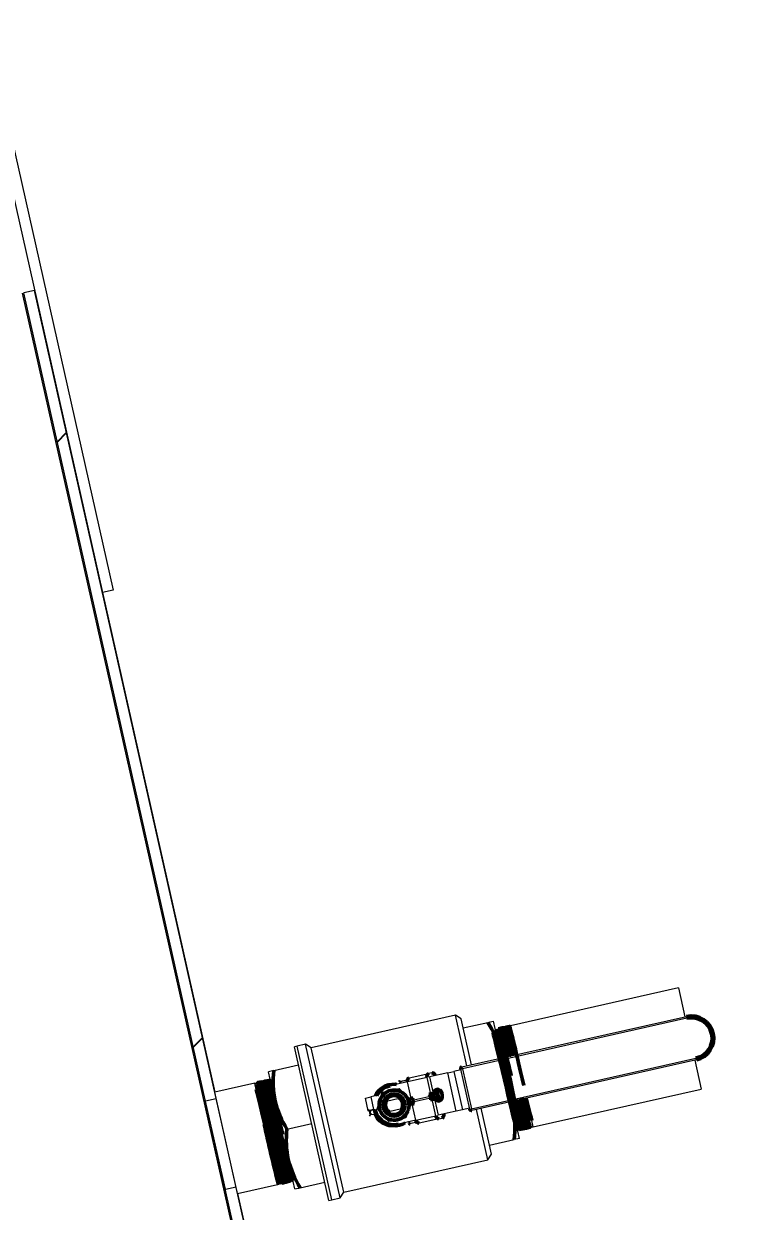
# Model space of a CAD drawing. Header units: inches. Extents: x 0 to 4731, y 0 to 1632.
# Drawn here: x 1056.2 to 1072.56, y 887.96 to 915.14 of the extents above; entities that cross this region are included whole.
import ezdxf

# ---------------------------------------------------------------- set-up
doc = ezdxf.new("R2010")
doc.units = ezdxf.units.IN
doc.header["$LTSCALE"] = 48
doc.header["$MEASUREMENT"] = 0
for name, color, linetype, lineweight in [('AM_0', 7, 'Continuous', 50), ('Am_8', 1, 'Continuous', 25), ('Equipment-AM_5', 92, 'Continuous', 25), ('Process-AM_5', 92, 'Continuous', 25)]:
    doc.layers.add(name, color=color, linetype=linetype, lineweight=lineweight)
doc.styles.add('ISOCP', font='ISOCP.SHX')
doc.styles.get("Standard").update_dxf_attribs({"font": 'ROMANS.SHX', "width": 0.7})
doc.dimstyles.new('METSOPOWER_ANSI$0', dxfattribs={"dimtxt": 0.12, "dimasz": 0.12, "dimexe": 0.1, "dimexo": 0.05, "dimgap": 0.06, "dimtad": 1, "dimtoh": 1, "dimdec": 5, "dimzin": 12, "dimdsep": 46, "dimlunit": 4, "dimtxsty": 'Standard', "dimcen": 0, "dimclrd": 256, "dimclre": 256, "dimclrt": 140, "dimadec": 0, "dimazin": 2, "dimtp": 0.1, "dimtm": 0.1, "dimtfac": 0.71, "dimtdec": 5, "dimtmove": 0, "dimatfit": 3, "dimfxl": 1, "dimfrac": 2, "dimtzin": 7, "dimlwd": -1, "dimlwe": -1, "dimarcsym": 1})
doc.dimstyles.new('METSOPOWER_ANSI$2', dxfattribs={"dimtxt": 0.12, "dimasz": 0.12, "dimexe": 0.1, "dimexo": 0.05, "dimgap": 0.06, "dimtad": 1, "dimzin": 12, "dimdsep": 46, "dimlunit": 3, "dimtxsty": 'Standard', "dimcen": 0, "dimclrd": 256, "dimclre": 256, "dimclrt": 140, "dimadec": 0, "dimazin": 2, "dimtp": 0.1, "dimtm": 0.1, "dimtfac": 0.71, "dimtmove": 0, "dimatfit": 3, "dimfxl": 1, "dimtzin": 7, "dimlwd": -1, "dimlwe": -1, "dimarcsym": 1})
doc.dimstyles.new('VALMET_ANSI$2', dxfattribs={"dimtxt": 0.12, "dimasz": 0.12, "dimexe": 0.1, "dimexo": 0.05, "dimgap": 0.06, "dimtad": 1, "dimdec": 5, "dimzin": 7, "dimdsep": 46, "dimlunit": 4, "dimtxsty": 'Standard', "dimcen": 0, "dimclrd": 256, "dimclre": 256, "dimclrt": 140, "dimadec": 0, "dimazin": 2, "dimtp": 0.1, "dimtm": 0.1, "dimtfac": 0.71, "dimtdec": 5, "dimtofl": 0, "dimtmove": 0, "dimatfit": 3, "dimfxl": 1, "dimfrac": 2, "dimtolj": 1, "dimtzin": 7, "dimlwd": -1, "dimlwe": -1, "dimarcsym": 1})
pattern_1 = [(45, (-160.521, 2.043), (-12.72792, 12.72792), []), (45, (-152.036, 2.043), (-12.72792, 12.72792), [])]

# ---------------------------------------------------------------- blocks, each defined once
blk = doc.blocks.new('*D588')
at = {"layer": 'Defpoints', "color": 0, "transparency": 16777216}
for p in [(1108.335, 965.923), (1012.931, 904.391), (1012.931, 820.163)]:
    blk.add_point(p, dxfattribs=at)
at = {"layer": 'Equipment-AM_5', "linetype": 'ByBlock', "transparency": 16777216}
for p, q in [((1108.335, 963.523), (1108.335, 815.363)), ((1012.931, 901.991), (1012.931, 815.363)), ((1102.575, 820.163), (1018.691, 820.163))]:
    blk.add_line(p, q, dxfattribs=at)
at = {"layer": 'Equipment-AM_5', "transparency": 16777216}
for points in [[(1018.691, 821.123), (1018.691, 819.203), (1012.931, 820.163)], [(1102.575, 821.123), (1102.575, 819.203), (1108.335, 820.163)]]:
    blk.add_solid(points, dxfattribs=at)
at = {"layer": 'Equipment-AM_5', "color": 140, "transparency": 16777216, "insert": (1065.362, 825.924), "char_height": 5.76, "attachment_point": 5, "style": 'ISOCP', "bg_fill": 3, "box_fill_scale": 1.25, "bg_fill_color": 256, "bg_fill_true_color": 13158600, "bg_fill_transparency": 0}
blk.add_mtext('7\'-11 13/32"', dxfattribs=at)
blk = doc.blocks.new('*D567')
at = {"layer": 'Defpoints', "color": 0, "transparency": 16777216}
for p in [(1121.3, 979.477), (1012.931, 904.391), (1121.3, 800.289)]:
    blk.add_point(p, dxfattribs=at)
at = {"layer": 'Equipment-AM_5', "linetype": 'ByBlock', "transparency": 16777216}
for p, q in [((1121.3, 977.077), (1121.3, 795.489)), ((1012.931, 901.991), (1012.931, 795.489)), ((1018.691, 800.289), (1115.54, 800.289))]:
    blk.add_line(p, q, dxfattribs=at)
at = {"layer": 'Equipment-AM_5', "transparency": 16777216}
for points in [[(1018.691, 801.249), (1018.691, 799.329), (1012.931, 800.289)], [(1115.54, 801.249), (1115.54, 799.329), (1121.3, 800.289)]]:
    blk.add_solid(points, dxfattribs=at)
at = {"layer": 'Equipment-AM_5', "color": 140, "transparency": 16777216, "insert": (1067.115, 806.049), "char_height": 5.76, "attachment_point": 5, "style": 'ISOCP', "bg_fill": 3, "box_fill_scale": 1.25, "bg_fill_color": 256, "bg_fill_true_color": 13158600, "bg_fill_transparency": 0}
blk.add_mtext('9\'-0 3/8"', dxfattribs=at)
blk = doc.blocks.new('*D600')
at = {"layer": 'Defpoints', "color": 0, "transparency": 16777216}
for p in [(1055.542, 1464.75), (1065.526, 1433.253), (1012.931, 1432.445), (1050.672, 1398.259), (1012.931, 904.391)]:
    blk.add_point(p, dxfattribs=at)
at = {"layer": 'Equipment-AM_5', "linetype": 'ByBlock', "transparency": 16777216}
for p, q in [((1012.931, 1434.845), (1012.931, 1475.286)), ((1066.463, 1435.462), (1077.768, 1462.095))]:
    blk.add_line(p, q, dxfattribs=at)
blk.add_arc((1012.931, 1309.348), 161.137, 69.0482, 87.9518, dxfattribs=at)
at = {"layer": 'Equipment-AM_5', "transparency": 16777216}
for points in [[(1018.673, 1469.423), (1018.708, 1471.343), (1012.931, 1470.486)], [(1070.91, 1460.722), (1070.192, 1458.941), (1075.893, 1457.676)]]:
    blk.add_solid(points, dxfattribs=at)
at = {"layer": 'Equipment-AM_5', "color": 140, "transparency": 16777216, "insert": (1046.205, 1472.895), "char_height": 5.76, "attachment_point": 5, "rotation": 348.5, "bg_fill": 3, "box_fill_scale": 1.25, "bg_fill_color": 256, "bg_fill_true_color": 13158600, "bg_fill_transparency": 0}
blk.add_mtext('23°', dxfattribs=at)
blk = doc.blocks.new('*D601')
at = {"layer": 'Defpoints', "color": 0, "transparency": 16777216}
for p in [(1107.652, 1458.669), (1012.931, 1432.445), (1114.835, 1397.892), (1091.584, 1375.989), (1012.931, 904.391)]:
    blk.add_point(p, dxfattribs=at)
at = {"layer": 'Equipment-AM_5', "linetype": 'ByBlock', "transparency": 16777216}
for p, q in [((1012.931, 1434.845), (1012.931, 1489.862)), ((1116.582, 1399.538), (1149.75, 1430.784))]:
    blk.add_line(p, q, dxfattribs=at)
blk.add_arc((1012.931, 1301.895), 183.167, 45.09243, 88.19816, dxfattribs=at)
at = {"layer": 'Equipment-AM_5', "transparency": 16777216}
for points in [[(1018.675, 1484.011), (1018.706, 1485.931), (1012.931, 1485.062)], [(1142.929, 1432.291), (1141.553, 1430.953), (1146.256, 1427.492)]]:
    blk.add_solid(points, dxfattribs=at)
at = {"layer": 'Equipment-AM_5', "color": 140, "transparency": 16777216, "insert": (1087.826, 1475.343), "char_height": 5.76, "attachment_point": 5, "rotation": 336.6453, "bg_fill": 3, "box_fill_scale": 1.25, "bg_fill_color": 256, "bg_fill_true_color": 13158600, "bg_fill_transparency": 0}
blk.add_mtext('47°', dxfattribs=at)
blk = doc.blocks.new('*D602')
at = {"layer": 'Defpoints', "color": 0, "transparency": 16777216}
for p in [(1012.931, 1432.445), (1091.433, 965.574), (1113.52, 944.996), (1012.931, 904.391), (1063.139, 859.795)]:
    blk.add_point(p, dxfattribs=at)
at = {"layer": 'Process-AM_5', "linetype": 'ByBlock', "transparency": 16777216}
for p, q in [((1115.276, 943.36), (1152.407, 908.767)), ((1012.931, 901.991), (1012.931, 848.083))]:
    blk.add_line(p, q, dxfattribs=at)
blk.add_arc((1012.931, 1038.711), 185.828, 271.77604, 315.2501, dxfattribs=at)
at = {"layer": 'Process-AM_5', "transparency": 16777216}
for points in [[(1144.212, 908.551), (1145.596, 907.221), (1148.895, 912.039)], [(1018.705, 852.013), (1018.676, 853.932), (1012.931, 852.883)]]:
    blk.add_solid(points, dxfattribs=at)
at = {"layer": 'Process-AM_5', "color": 140, "transparency": 16777216, "insert": (1084.771, 873.594), "char_height": 5.76, "attachment_point": 5, "rotation": 23.5131}
blk.add_mtext('\\A1;47°', dxfattribs=at)

msp = doc.modelspace()

# ---------------------------------------------------------------- dimensions: what is measured, and where the dimension line sits
at = {"layer": 'Equipment-AM_5'}
dim = msp.add_linear_dim(base=(1012.931266, 820.162957), p1=(1108.3347807, 965.9225546), p2=(1012.931266, 904.390509), dimstyle='METSOPOWER_ANSI$0', override={"dimscale": 48, "dimzin": 15, "dimtxsty": 'ISOCP', "dimtfill": 1}, dxfattribs=at)
dim.commit()
dim.dimension.update_dxf_attribs({"geometry": '*D588', "text_midpoint": (1065.3618335, 820.162957), "dimtype": 160})

# ---------------------------------------------------------------- next in the draw order: dimensions: what is measured, and where the dimension line sits
dim = msp.add_linear_dim(base=(1121.29952, 800.288554), p1=(1012.931266, 904.390509), p2=(1121.29952, 979.476787), dimstyle='METSOPOWER_ANSI$0', override={"dimscale": 48, "dimzin": 15, "dimtxsty": 'ISOCP', "dimtfill": 1}, dxfattribs=at)
dim.commit()
dim.dimension.update_dxf_attribs({"geometry": '*D567', "text_midpoint": (1067.115393, 806.048554)})

# ---------------------------------------------------------------- next in the draw order: hatches: boundary and pattern name
at = {"layer": 'Am_8'}
h = msp.add_hatch(dxfattribs=at)
h.set_pattern_fill('ANSI32', color=256, scale=48, style=0)
h.set_pattern_definition(pattern_1)
edge = h.paths.add_edge_path(flags=0)
edge.add_line((1035.766716, 875.915625), (1062.292496, 881.87743))
edge.add_line((1062.292496, 881.87743), (1062.237675, 882.121345))
edge.add_line((1062.237675, 882.121345), (1035.711895, 876.15954))
edge.add_arc((1035.657073, 876.403455), 0.25, 192.6670285, 282.6670285, ccw=False)
edge.add_line((1035.413158, 876.348634), (1029.478764, 902.752457))
edge.add_arc((1029.722679, 902.807278), 0.25, 102.6670285, 192.6670285, ccw=False)
edge.add_line((1029.667858, 903.051193), (1056.193638, 909.012998))
edge.add_line((1056.193638, 909.012998), (1056.138817, 909.256914))
edge.add_line((1056.138817, 909.256914), (1029.613036, 903.295109))
edge.add_arc((1029.722679, 902.807278), 0.5, 102.6670285, 192.6670285)
edge.add_line((1029.234848, 902.697636), (1035.169243, 876.293813))
edge.add_arc((1035.657073, 876.403455), 0.5, 192.6670285, 282.6670285)
h = msp.add_hatch(dxfattribs=at)
h.set_pattern_fill('ANSI32', color=256, scale=48, style=0)
h.set_pattern_definition(pattern_1)
h.paths.add_polyline_path([(1056.200491, 908.982509), (1062.230823, 882.151834), (1062.474738, 882.206656), (1056.444406, 909.03733)], flags=0)

# ---------------------------------------------------------------- next in the draw order: linework, layer by layer
at = {"layer": 'AM_0', "lineweight": 18}
for p, q in [((1052.742654, 925.507487), (1057.998982, 902.120576)), ((1052.980062, 925.591259), (1058.242897, 902.175397)), ((1062.200333, 882.144982), (1056.170002, 908.975656)), ((1056.444406, 909.03733), (1056.200491, 908.982509)), ((1062.230823, 882.151834), (1056.200491, 908.982509)), ((1062.474738, 882.206656), (1056.444406, 909.03733)), ((1058.242897, 902.175397), (1057.998982, 902.120576)), ((1057.998982, 902.120576), (1060.569701, 890.68271)), ((1071.185867, 893.068747), (1067.340007, 892.204371)), ((1071.185867, 893.068747), (1071.334433, 892.407737)), ((1066.082198, 892.443062), (1062.777807, 891.700383)), ((1066.211834, 892.361005), (1066.082198, 892.443062)), ((1066.342314, 891.285733), (1066.082198, 892.443062)), ((1066.258479, 892.153469), (1066.211834, 892.361005)), ((1066.230749, 891.260658), (1071.372971, 892.416399)), ((1071.381743, 892.377372), (1066.23952, 891.221632)), ((1066.824223, 892.280623), (1066.944043, 892.307553)), ((1066.944043, 892.307553), (1067.094802, 891.636786)), ((1071.381743, 892.377372), (1071.372971, 892.416399)), ((1066.258479, 892.153469), (1066.824223, 892.280623)), ((1066.44816, 891.309522), (1066.258479, 892.153469)), ((1067.032534, 892.067869), (1067.022067, 892.065517)), ((1067.063642, 892.133153), (1067.051812, 892.130105)), ((1067.05343, 892.12777), (1067.052902, 892.125877)), ((1067.116774, 892.089548), (1067.106315, 892.087197)), ((1067.147914, 892.15487), (1067.136214, 892.151855)), ((1067.208231, 892.135283), (1067.179013, 892.119965)), ((1067.23226, 892.176605), (1067.220302, 892.173523)), ((1067.25118, 892.156277), (1067.232283, 892.176776)), ((1067.300626, 892.183724), (1067.250233, 892.157304)), ((1067.304474, 892.194966), (1067.300685, 892.18283)), ((1067.316396, 892.198286), (1067.304586, 892.195243)), ((1067.305418, 892.194496), (1067.305393, 892.192111)), ((1067.323063, 892.191368), (1067.316537, 892.198447)), ((1067.340007, 892.204371), (1067.320503, 892.194145)), ((1067.488573, 891.54336), (1067.340007, 892.204371)), ((1062.650561, 891.780928), (1062.45772, 891.737586)), ((1062.777807, 891.700383), (1062.650561, 891.780928)), ((1063.441165, 888.263304), (1062.650561, 891.780928)), ((1067.15792, 891.940011), (1067.171803, 891.88415)), ((1062.457281, 891.739537), (1062.393651, 891.725236)), ((1063.185132, 888.20371), (1062.393651, 891.725236)), ((1063.248762, 888.218011), (1062.457281, 891.739537)), ((1063.521709, 888.390551), (1062.777807, 891.700383)), ((1067.094802, 891.636786), (1067.133725, 891.463606)), ((1067.383335, 891.519708), (1067.352247, 891.649947)), ((1067.468202, 891.538782), (1067.462868, 891.561195)), ((1061.922132, 891.178853), (1062.487875, 891.306006)), ((1066.200494, 891.21286), (1066.23952, 891.221632)), ((1066.406622, 890.295739), (1066.200494, 891.21286)), ((1066.23952, 891.221632), (1066.230749, 891.260658)), ((1066.23952, 891.221632), (1066.445648, 890.30451)), ((1066.445648, 890.30451), (1071.587871, 891.460251)), ((1071.596642, 891.421225), (1066.454419, 890.265484)), ((1071.558103, 891.412563), (1071.706669, 890.751553)), ((1071.587871, 891.460251), (1071.596642, 891.421225)), ((1061.922132, 891.178853), (1061.802311, 891.151922)), ((1061.953069, 890.481155), (1061.802311, 891.151922)), ((1061.823513, 890.953631), (1061.811446, 890.951311)), ((1064.818723, 890.933049), (1064.981326, 890.969594)), ((1064.978805, 890.958778), (1064.820916, 890.923292)), ((1065.431574, 891.019543), (1064.980182, 890.91809)), ((1065.017831, 891.008547), (1065.469223, 891.11)), ((1065.508324, 890.678061), (1065.431574, 891.019543)), ((1065.541386, 891.126219), (1065.469223, 891.11)), ((1065.903812, 891.12568), (1065.486766, 891.031947)), ((1065.486766, 891.031947), (1065.563516, 890.690466)), ((1065.903812, 891.12568), (1066.041791, 891.156692)), ((1066.101168, 890.247586), (1065.903812, 891.12568)), ((1066.20488, 891.193347), (1066.041791, 891.156692)), ((1066.041791, 891.156692), (1066.239147, 890.278597)), ((1061.488579, 890.889232), (1060.569701, 890.68271)), ((1060.830102, 889.524112), (1060.569701, 890.68271)), ((1061.542515, 890.855091), (1061.488579, 890.889232)), ((1061.521343, 890.743454), (1061.488579, 890.889232)), ((1061.702008, 889.939623), (1061.521343, 890.743454)), ((1061.56725, 890.904359), (1061.555125, 890.902027)), ((1061.62192, 890.858759), (1061.611457, 890.856407)), ((1061.65265, 890.920779), (1061.640556, 890.918453)), ((1061.70735, 890.875187), (1061.69689, 890.872836)), ((1061.738109, 890.93721), (1061.726078, 890.934897)), ((1061.792784, 890.891612), (1061.782325, 890.889262)), ((1064.346315, 890.49069), (1064.405485, 890.68028)), ((1064.405485, 890.68028), (1064.59926, 890.723831)), ((1064.980182, 890.91809), (1064.576015, 890.827251)), ((1064.59926, 890.723831), (1064.793034, 890.767383)), ((1064.793034, 890.767383), (1064.927638, 890.621345)), ((1064.820916, 890.923292), (1064.811159, 890.921099)), ((1064.819931, 890.882073), (1064.811159, 890.921099)), ((1064.818723, 890.933049), (1064.820916, 890.923292)), ((1064.820916, 890.923292), (1064.829687, 890.884265)), ((1065.056932, 890.576609), (1064.980182, 890.91809)), ((1065.508324, 890.678061), (1065.563516, 890.690466)), ((1065.740328, 890.49904), (1065.68527, 890.744007)), ((1067.860809, 889.887176), (1071.706669, 890.751553)), ((1060.603471, 890.532458), (1060.359556, 890.477637)), ((1060.812817, 888.460946), (1060.359556, 890.477637)), ((1062.254585, 889.139622), (1061.953069, 890.481155)), ((1064.019511, 890.548432), (1064.141469, 890.575843)), ((1064.085297, 890.255734), (1064.019511, 890.548432)), ((1064.281662, 890.607352), (1064.141469, 890.575843)), ((1064.141469, 890.575843), (1064.207254, 890.283145)), ((1064.287145, 890.3011), (1064.346315, 890.49069)), ((1064.50024, 890.477113), (1064.471838, 890.470729)), ((1064.50024, 890.477113), (1064.794326, 890.54321)), ((1064.822728, 890.549594), (1064.794326, 890.54321)), ((1064.927638, 890.621345), (1065.062243, 890.475308)), ((1065.062243, 890.475308), (1065.003072, 890.285718)), ((1065.107792, 890.447058), (1065.091323, 890.52033)), ((1065.129667, 890.51096), (1065.470675, 890.587604)), ((1065.129667, 890.51096), (1065.138438, 890.471934)), ((1065.138438, 890.471934), (1065.479446, 890.548577)), ((1065.525867, 890.600008), (1065.470675, 890.587604)), ((1065.479446, 890.548577), (1065.534638, 890.560982)), ((1065.607373, 890.495334), (1065.552181, 890.482929)), ((1065.628931, 890.141448), (1065.552181, 890.482929)), ((1065.607373, 890.495334), (1065.684122, 890.153852)), ((1067.357395, 890.468432), (1067.396318, 890.295253)), ((1067.38144, 890.399403), (1067.364598, 890.470051)), ((1067.630177, 890.480595), (1067.619068, 890.527245)), ((1067.741065, 890.390657), (1067.703888, 890.546308)), ((1067.827857, 890.033789), (1067.712243, 890.548186)), ((1064.207254, 890.283145), (1064.085297, 890.255734)), ((1064.111491, 890.251372), (1064.121248, 890.253565)), ((1064.129387, 890.171749), (1064.111491, 890.251372)), ((1064.119055, 890.263321), (1064.121248, 890.253565)), ((1064.228189, 890.2776), (1064.121248, 890.253565)), ((1064.121248, 890.253565), (1064.139143, 890.173942)), ((1064.129387, 890.171749), (1064.139143, 890.173942)), ((1064.139143, 890.173942), (1064.264618, 890.179787)), ((1064.139143, 890.173942), (1064.139609, 890.163953)), ((1064.274679, 890.170245), (1064.139609, 890.163953)), ((1064.207254, 890.283145), (1064.235646, 890.289526)), ((1064.228189, 890.2776), (1064.237895, 890.280005)), ((1064.264618, 890.179787), (1064.273532, 890.184318)), ((1064.421749, 890.155063), (1064.287145, 890.3011)), ((1064.556353, 890.009025), (1064.421749, 890.155063)), ((1064.526659, 890.226814), (1064.555061, 890.233198)), ((1064.849147, 890.299295), (1064.555061, 890.233198)), ((1064.849147, 890.299295), (1064.87755, 890.305679)), ((1065.003072, 890.285718), (1064.943902, 890.096128)), ((1065.177539, 890.039995), (1065.100789, 890.381477)), ((1065.177539, 890.039995), (1065.628931, 890.141448)), ((1066.101168, 890.247586), (1065.684122, 890.153852)), ((1066.239147, 890.278597), (1066.101168, 890.247586)), ((1066.402236, 890.315252), (1066.239147, 890.278597)), ((1066.406622, 890.295739), (1066.445648, 890.30451)), ((1066.454419, 890.265484), (1066.445648, 890.30451)), ((1066.8261, 889.133229), (1066.565984, 890.290559)), ((1066.861512, 889.470402), (1066.671831, 890.314348)), ((1067.547077, 889.624486), (1067.396318, 890.295253)), ((1062.00938, 888.572037), (1061.702008, 889.939623)), ((1062.223648, 889.837319), (1062.789392, 889.964473)), ((1064.750128, 890.052577), (1064.556353, 890.009025)), ((1064.943902, 890.096128), (1064.750128, 890.052577)), ((1065.177539, 890.039995), (1064.773372, 889.949157)), ((1065.026058, 889.964951), (1065.017287, 890.003978)), ((1065.026058, 889.964951), (1065.035815, 889.967144)), ((1065.027044, 890.006171), (1065.035815, 889.967144)), ((1065.035815, 889.967144), (1065.193704, 890.002631)), ((1065.038008, 889.957388), (1065.035815, 889.967144)), ((1065.200611, 889.993933), (1065.038008, 889.957388)), ((1065.701665, 890.0758), (1065.250273, 889.974347)), ((1065.701665, 890.0758), (1065.773828, 890.092019)), ((1067.5566, 889.884832), (1067.567057, 889.887182)), ((1067.640021, 889.896171), (1067.659519, 889.895377)), ((1067.695514, 889.860245), (1067.693154, 889.864196)), ((1067.696716, 889.855625), (1067.708699, 889.857929)), ((1067.718717, 889.892965), (1067.763672, 889.891133)), ((1067.761936, 889.893959), (1067.781949, 889.87225)), ((1067.781954, 889.873475), (1067.782037, 889.872165)), ((1067.782225, 889.872066), (1067.79414, 889.874357)), ((1067.794358, 889.874284), (1067.799958, 889.892218)), ((1067.798089, 889.889731), (1067.860809, 889.887176)), ((1067.811457, 890.099877), (1067.826669, 890.038461)), ((1067.826669, 890.038461), (1067.827857, 890.033789)), ((1067.860809, 889.887176), (1067.827857, 890.033789)), ((1066.861512, 889.470402), (1067.427256, 889.597555)), ((1067.547077, 889.624486), (1067.427256, 889.597555)), ((1067.525931, 889.822788), (1067.537925, 889.825094)), ((1067.611279, 889.839198), (1067.623331, 889.841515)), ((1061.090503, 888.365515), (1060.830102, 889.524112)), ((1066.908157, 889.262866), (1066.861512, 889.470402)), ((1062.405344, 888.468855), (1062.254585, 889.139622)), ((1063.521709, 888.390551), (1066.8261, 889.133229)), ((1066.8261, 889.133229), (1066.908157, 889.262866)), ((1060.812817, 888.460946), (1061.056733, 888.515767)), ((1061.090503, 888.365515), (1062.00938, 888.572037)), ((1062.00938, 888.572037), (1062.021147, 888.590627)), ((1062.01851, 888.593487), (1062.032806, 888.577979)), ((1062.116065, 888.60324), (1062.031829, 888.581461)), ((1062.032995, 888.578123), (1062.044761, 888.581155)), ((1062.064132, 888.643397), (1062.07459, 888.645748)), ((1062.117241, 888.599833), (1062.128992, 888.602861)), ((1062.148376, 888.665105), (1062.158837, 888.667457)), ((1062.15881, 888.668248), (1062.158848, 888.667507)), ((1062.201421, 888.621525), (1062.213242, 888.624571)), ((1062.232619, 888.686816), (1062.243082, 888.689168)), ((1062.285739, 888.643253), (1062.29751, 888.646287)), ((1062.316869, 888.708524), (1062.327329, 888.710875)), ((1062.405344, 888.468855), (1062.525165, 888.495785)), ((1062.525165, 888.495785), (1063.090908, 888.622939)), ((1061.090503, 888.365515), (1062.474738, 882.206656)), ((1063.248324, 888.219962), (1063.441165, 888.263304)), ((1063.441165, 888.263304), (1063.521709, 888.390551)), ((1063.185132, 888.20371), (1063.248762, 888.218011))]:
    msp.add_line(p, q, dxfattribs=at)
at = {"layer": 'AM_0', "flags": 128}
for points in [[(1067.023004, 892.062029), (1066.941748, 892.034176), (1066.953806, 891.991731), (1066.973228, 891.916525), (1066.999441, 891.811101), (1067.031732, 891.678637), (1067.069131, 891.523442), (1067.110564, 891.350305), (1067.154784, 891.164765), (1067.200488, 890.972621), (1067.24631, 890.779951), (1067.290882, 890.592845), (1067.332887, 890.41716), (1067.371062, 890.258513), (1067.404305, 890.121812), (1067.431616, 890.011501), (1067.452245, 889.930925), (1067.46558, 889.882799), (1067.471316, 889.868487), (1067.469306, 889.888638), (1067.459727, 889.942462), (1067.442918, 890.028459), (1067.419516, 890.143786), (1067.3903, 890.284982), (1067.356291, 890.447503), (1067.318612, 890.626356), (1067.278537, 890.815866), (1067.237394, 891.01013), (1067.196553, 891.203049), (1067.15738, 891.38855), (1067.121169, 891.560867), (1067.089155, 891.714516), (1067.062395, 891.844786), (1067.041836, 891.947463), (1067.028168, 892.019482), (1067.021934, 892.058425), (1067.023368, 892.063255), (1067.032539, 892.033654), (1067.049198, 891.970741), (1067.072934, 891.876339), (1067.103043, 891.753584), (1067.138684, 891.606213), (1067.178787, 891.43899), (1067.222187, 891.257097), (1067.267581, 891.066331), (1067.313625, 890.872677), (1067.358945, 890.68224), (1067.402185, 890.501059), (1067.442074, 890.334788), (1067.477412, 890.188766), (1067.507189, 890.067488), (1067.530511, 889.974926), (1067.546755, 889.913857), (1067.555447, 889.886392), (1067.556427, 889.893238), (1067.549699, 889.934381), (1067.535587, 890.008374), (1067.514573, 890.113077), (1067.487427, 890.245067), (1067.455046, 890.400345), (1067.418548, 890.57394), (1067.379138, 890.760494), (1067.338141, 890.954107), (1067.296918, 891.148728), (1067.256837, 891.338264), (1067.219245, 891.51673), (1067.185383, 891.678599), (1067.156414, 891.818698), (1067.133297, 891.932757), (1067.116868, 892.017058), (1067.107685, 892.069124), (1067.10615, 892.087159), (1067.112349, 892.070784), (1067.126203, 892.02035), (1067.147315, 891.937627), (1067.175132, 891.825068), (1067.208823, 891.68637), (1067.247434, 891.525786), (1067.170881, 891.471957)], [(1067.033439, 892.063841), (1066.952353, 892.03656), (1066.964411, 891.994114), (1066.983833, 891.918909), (1067.010046, 891.813484), (1067.042337, 891.681021), (1067.079736, 891.525826), (1067.181486, 891.474341)], [(1067.022268, 892.065298), (1067.000916, 892.088459), (1066.979564, 892.11162)], [(1067.051736, 892.129823), (1067.042016, 892.098688), (1067.032383, 892.067836)], [(1067.080322, 892.030537), (1067.062934, 892.096694), (1067.05343, 892.12777)], [(1067.106522, 892.086973), (1067.08517, 892.110133), (1067.063818, 892.133294)], [(1067.06475, 892.1301), (1067.14878, 892.154046), (1067.156689, 892.129698), (1067.17145, 892.074493), (1067.193572, 891.986864), (1067.221263, 891.874168), (1067.25537, 891.733182), (1067.293125, 891.575744), (1067.225528, 891.48424)], [(1067.136636, 891.802388), (1067.105124, 891.931391), (1067.080322, 892.030537)], [(1067.135984, 892.151501), (1067.126263, 892.120367), (1067.116631, 892.089516)], [(1067.142577, 892.134568), (1067.136204, 892.151851), (1067.136388, 892.149815)], [(1067.179059, 891.994662), (1067.156997, 892.081615), (1067.142577, 892.134568)], [(1067.181512, 892.118736), (1067.169402, 892.131872), (1067.14805, 892.155033)], [(1067.148727, 892.152973), (1067.238147, 892.160941), (1067.251581, 892.112038), (1067.271467, 892.033996), (1067.29849, 891.924601), (1067.330415, 891.793027), (1067.368243, 891.635518), (1067.310384, 891.503311)], [(1067.331301, 891.508013), (1067.320844, 891.552126), (1067.283267, 891.709754), (1067.251204, 891.843169), (1067.223632, 891.956315), (1067.202833, 892.039582), (1067.188135, 892.095473), (1067.180703, 892.119239), (1067.180631, 892.117924)], [(1067.220221, 892.173242), (1067.210501, 892.142107), (1067.207583, 892.132761)], [(1067.208871, 892.134063), (1067.208838, 892.135428), (1067.215743, 892.117246), (1067.229377, 892.06873), (1067.250227, 891.988543), (1067.27661, 891.883257), (1067.309397, 891.750003), (1067.345884, 891.599728), (1067.36613, 891.515841)], [(1067.234781, 892.127761), (1067.223398, 892.167198), (1067.22141, 892.169224)], [(1067.232942, 892.174858), (1067.320362, 892.189279), (1067.331627, 892.149535), (1067.350434, 892.076755), (1067.375187, 891.977027), (1067.406736, 891.847525), (1067.442442, 891.699099), (1067.395241, 891.522384)], [(1067.28052, 891.946667), (1067.253997, 892.053467), (1067.234781, 892.127761)], [(1067.329986, 892.107598), (1067.313707, 892.168823), (1067.305418, 892.194496)], [(1067.384537, 891.887299), (1067.353857, 892.012731), (1067.329986, 892.107598)], [(1067.033727, 891.908525), (1067.140106, 891.839757), (1067.173665, 891.701059), (1067.212766, 891.537761), (1067.140702, 891.465175)], [(1067.213641, 891.481568), (1067.173945, 891.647598), (1067.136636, 891.802388)], [(1067.243416, 891.73073), (1067.208145, 891.876457), (1067.179059, 891.994662)], [(1067.352247, 891.649947), (1067.313591, 891.81073), (1067.28052, 891.946667)], [(1067.462868, 891.561195), (1067.421246, 891.735178), (1067.384537, 891.887299)], [(1067.125036, 891.461654), (1067.12491, 891.463254), (1067.094802, 891.636786)], [(1067.29848, 891.500636), (1067.283841, 891.562076), (1067.243416, 891.73073)], [(1067.48011, 891.541458), (1067.48344, 891.527521), (1067.526327, 891.347177), (1067.572415, 891.152916), (1067.609903, 890.994816), (1067.647864, 890.834626)], [(1062.315644, 888.867955), (1062.206308, 888.948767), (1062.172318, 889.089506), (1062.132812, 889.254482), (1062.091038, 889.429853), (1062.045733, 889.620632), (1062.001172, 889.808531), (1061.955484, 890.001149), (1061.912351, 890.182696), (1061.870498, 890.358251), (1061.832858, 890.51523), (1061.798848, 890.655754), (1061.771255, 890.768026), (1061.749225, 890.855247), (1061.734541, 890.910088), (1061.726718, 890.934101), (1061.811604, 890.950493)], [(1061.811302, 890.951347), (1061.801925, 890.921312), (1061.792642, 890.89158)], [(1061.854395, 890.920184), (1061.845716, 890.929599), (1061.823472, 890.953728)], [(1061.824096, 890.950597), (1061.824172, 890.952791), (1061.831707, 890.929764), (1061.846733, 890.873711), (1061.868049, 890.789363), (1061.896338, 890.674299), (1061.929283, 890.538215), (1061.967901, 890.377191), (1062.009009, 890.204785), (1062.05386, 890.01603), (1062.098747, 889.826812), (1062.125228, 889.71517)], [(1061.521343, 890.743454), (1061.541194, 890.663247), (1061.571928, 890.536993), (1061.60876, 890.383919), (1061.648658, 890.216895), (1061.692839, 890.031122), (1061.73765, 889.842239), (1061.784454, 889.644799), (1061.829376, 889.455421), (1061.873783, 889.268642), (1061.914004, 889.100182), (1061.951269, 888.945183), (1061.982507, 888.816691), (1062.008688, 888.711002), (1062.027676, 888.637016), (1062.040086, 888.592602), (1062.044285, 888.583002)], [(1061.555013, 890.902109), (1061.545636, 890.872074), (1061.540694, 890.856244)], [(1062.201011, 888.621806), (1062.115701, 888.602012), (1062.107109, 888.629743), (1062.090994, 888.690648), (1062.06864, 888.779611), (1062.039342, 888.89917), (1062.00549, 889.039292), (1061.966049, 889.203981), (1061.92426, 889.379421), (1061.878859, 889.570625), (1061.833301, 889.762766), (1061.786493, 889.960157), (1061.74235, 890.146002), (1061.699518, 890.325706), (1061.661788, 890.483085), (1061.627725, 890.623846), (1061.594524, 890.758615), (1061.574562, 890.836937), (1061.561081, 890.886122), (1061.555147, 890.902029), (1061.640569, 890.918385)], [(1061.611657, 890.856191), (1061.589413, 890.880319), (1061.56717, 890.904448)], [(1061.568355, 890.900085), (1061.569352, 890.900001), (1061.579001, 890.867564), (1061.59617, 890.801979), (1061.619476, 890.708778), (1061.649659, 890.585286), (1061.684244, 890.441903), (1061.724296, 890.274503), (1061.766509, 890.097178), (1061.812171, 889.904818), (1061.857504, 889.713612), (1061.903885, 889.518049), (1061.947478, 889.334587), (1061.989609, 889.157934), (1062.026799, 889.002959), (1062.060191, 888.865193), (1062.087039, 888.756232), (1062.108187, 888.672937), (1062.121922, 888.622324), (1062.128706, 888.602939), (1062.128561, 888.605841)], [(1062.148205, 888.665867), (1062.148243, 888.665123), (1062.142481, 888.680562), (1062.13037, 888.724249), (1062.112167, 888.795036), (1062.088291, 888.89107), (1062.059305, 889.009838), (1062.025907, 889.148233), (1061.988911, 889.302639), (1061.949224, 889.469021), (1061.907822, 889.64303), (1061.865728, 889.82012), (1061.823981, 889.995662), (1061.783613, 890.16507), (1061.74562, 890.323913), (1061.710935, 890.468038), (1061.680405, 890.593674), (1061.65477, 890.697531), (1061.634642, 890.776888), (1061.620489, 890.829659), (1061.612624, 890.854454), (1061.612265, 890.853488)], [(1061.640448, 890.918535), (1061.631071, 890.8885), (1061.621775, 890.858726)], [(1062.158432, 888.668621), (1062.153086, 888.682945), (1062.140975, 888.726632), (1062.122772, 888.79742), (1062.098896, 888.893454), (1062.06991, 889.012221), (1062.036512, 889.150617), (1061.999516, 889.305023), (1061.959829, 889.471404), (1061.918427, 889.645414), (1061.876333, 889.822503), (1061.834586, 889.998046), (1061.794218, 890.167453), (1061.756225, 890.326296), (1061.72154, 890.470421), (1061.69101, 890.596057), (1061.665375, 890.699915), (1061.645247, 890.779271), (1061.631094, 890.832043), (1061.623229, 890.856838), (1061.622682, 890.855366)], [(1062.284454, 888.647015), (1062.201014, 888.621707), (1062.193982, 888.642195), (1062.180032, 888.693772), (1062.158696, 888.777904), (1062.131698, 888.88753), (1062.098199, 889.025779), (1062.060942, 889.181051), (1062.018794, 889.357784), (1061.975222, 889.541152), (1061.928914, 889.736395), (1061.871168, 889.979902), (1061.827393, 890.164175), (1061.784916, 890.342365), (1061.74724, 890.499502), (1061.713215, 890.640091), (1061.679696, 890.776128), (1061.659828, 890.854033), (1061.64643, 890.902845), (1061.72663, 890.932021)], [(1061.69709, 890.872619), (1061.674846, 890.896748), (1061.652603, 890.920876)], [(1061.653265, 890.91758), (1061.653446, 890.919668), (1061.661579, 890.894283), (1061.674091, 890.847657), (1061.692001, 890.777212), (1061.714235, 890.687334), (1061.741304, 890.576129), (1061.776725, 890.429027), (1061.817429, 890.258724), (1061.860057, 890.079554), (1061.905907, 889.886354), (1061.951186, 889.695388), (1061.997271, 889.501146), (1062.040348, 889.319979), (1062.08173, 889.14666), (1062.118, 888.995777), (1062.150275, 888.862979), (1062.175903, 888.759445), (1062.195694, 888.682192), (1062.208046, 888.637729), (1062.212862, 888.626046)], [(1062.232419, 888.687707), (1062.227778, 888.698839), (1062.216451, 888.739037), (1062.199007, 888.806448), (1062.175844, 888.899306), (1062.147509, 889.015181), (1062.114681, 889.151043), (1062.078158, 889.30334), (1062.038837, 889.468094), (1061.997683, 889.640998), (1061.955713, 889.817534), (1061.913964, 889.993089), (1061.873467, 890.163074), (1061.83522, 890.323045), (1061.800164, 890.468819), (1061.769156, 890.596583), (1061.742948, 890.702991), (1061.722166, 890.785254), (1061.707297, 890.841213), (1061.698671, 890.869394), (1061.697844, 890.869264)], [(1061.725871, 890.934935), (1061.716494, 890.9049), (1061.707208, 890.875155)], [(1062.242356, 888.691693), (1062.238383, 888.701223), (1062.227056, 888.741421), (1062.209612, 888.808832), (1062.186449, 888.90169), (1062.158114, 889.017564), (1062.125286, 889.153426), (1062.088763, 889.305724), (1062.049442, 889.470477), (1062.008288, 889.643381), (1061.966318, 889.819917), (1061.924569, 889.995472), (1061.884072, 890.165457), (1061.845825, 890.325428), (1061.810769, 890.471203), (1061.779761, 890.598966), (1061.753553, 890.705374), (1061.732771, 890.787638), (1061.717902, 890.843597), (1061.709276, 890.871778), (1061.708155, 890.871601)], [(1061.782525, 890.889045), (1061.760282, 890.913173), (1061.738038, 890.937302)], [(1061.739123, 890.933385), (1061.739845, 890.933857), (1061.749388, 890.902198), (1061.765679, 890.840214), (1061.789251, 890.746133), (1061.818187, 890.627884), (1061.853388, 890.482065), (1061.891957, 890.320957), (1061.935075, 890.139916), (1061.979178, 889.954184), (1062.025608, 889.758406), (1062.070523, 889.569059), (1062.115289, 889.380682), (1062.156205, 889.209132), (1062.19452, 889.049458), (1062.227076, 888.915102), (1062.254882, 888.802189), (1062.275662, 888.720227), (1062.290085, 888.666857), (1062.297002, 888.646576), (1062.296952, 888.648452)], [(1062.316381, 888.710696), (1062.312977, 888.717549), (1062.302434, 888.754259), (1062.285752, 888.818284), (1062.263308, 888.907945), (1062.235629, 889.020895), (1062.20338, 889.154182), (1062.167343, 889.304321), (1062.1284, 889.467389), (1062.087509, 889.639123), (1062.045679, 889.815037), (1062.003943, 889.990534), (1061.963332, 890.161026), (1061.924847, 890.322056), (1061.889435, 890.469415), (1061.857962, 890.599245), (1061.831193, 890.70815), (1061.809769, 890.793274), (1061.794191, 890.852383), (1061.78481, 890.883922), (1061.783328, 890.88547)], [(1062.326417, 888.714225), (1062.323582, 888.719933), (1062.313039, 888.756643), (1062.296357, 888.820667), (1062.273913, 888.910328), (1062.246234, 889.023279), (1062.213985, 889.156566), (1062.177948, 889.306705), (1062.139005, 889.469772), (1062.098114, 889.641507), (1062.056284, 889.817421), (1062.014548, 889.992917), (1061.973937, 890.163409), (1061.935452, 890.32444), (1061.90004, 890.471798), (1061.868567, 890.601629), (1061.841798, 890.710533), (1061.820374, 890.795657), (1061.804796, 890.854767), (1061.795415, 890.886306), (1061.793535, 890.88827)], [(1064.244614, 890.599025), (1064.277113, 890.663845), (1064.330316, 890.725392), (1064.395041, 890.778787), (1064.465908, 890.819614), (1064.545068, 890.849063), (1064.704011, 890.866866), (1064.728923, 890.861618)], [(1065.585444, 890.5929), (1065.600483, 890.550187), (1065.624246, 890.51443), (1065.654159, 890.489504), (1065.68698, 890.478109), (1065.719152, 890.481481), (1065.74719, 890.499254), (1065.768054, 890.529503), (1065.779484, 890.568948), (1065.780241, 890.613316), (1065.770243, 890.657799), (1065.750574, 890.697577), (1065.723365, 890.728338), (1065.691564, 890.74675), (1065.658618, 890.750816), (1065.628097, 890.740098), (1065.603308, 890.715755), (1065.586938, 890.680426), (1065.58076, 890.63794), (1065.585444, 890.5929)], [(1067.396318, 890.295253), (1067.384941, 890.342823), (1067.347713, 890.466256)], [(1067.376493, 890.472725), (1067.483538, 890.3986), (1067.520715, 890.243794), (1067.554089, 890.105998), (1067.58101, 889.996798), (1067.60224, 889.913065), (1067.616122, 889.861849), (1067.62307, 889.841691), (1067.537804, 889.825722)], [(1067.456217, 890.089112), (1067.421426, 890.232701), (1067.38144, 890.399403)], [(1067.417925, 890.482037), (1067.452679, 890.337172), (1067.488017, 890.19115), (1067.517794, 890.069871), (1067.541116, 889.97731), (1067.55736, 889.916241), (1067.566052, 889.888775), (1067.566244, 889.890118)], [(1067.491763, 890.311979), (1067.449993, 890.486619), (1067.4494, 890.489111)], [(1067.461325, 890.491791), (1067.558046, 890.460944), (1067.597387, 890.296578), (1067.631204, 890.156732), (1067.660426, 890.037392), (1067.682766, 889.948599), (1067.698833, 889.887809), (1067.707427, 889.860151), (1067.623015, 889.84316)], [(1067.640084, 889.897707), (1067.640157, 889.896352), (1067.633887, 889.915032), (1067.62039, 889.965496), (1067.600067, 890.046421), (1067.572499, 890.159148), (1067.540156, 890.293552), (1067.501907, 890.453782), (1067.491294, 890.498527)], [(1067.505814, 890.50179), (1067.517921, 890.451644), (1067.55451, 890.300932), (1067.587697, 890.165882), (1067.61474, 890.05768), (1067.636505, 889.973409), (1067.651225, 889.920076), (1067.659389, 889.896274), (1067.659632, 889.898152)], [(1067.600387, 890.232119), (1067.561326, 890.394706), (1067.534249, 890.508181)], [(1067.546148, 890.510855), (1067.633403, 890.519576), (1067.672735, 890.35518), (1067.708799, 890.2054), (1067.738734, 890.08283), (1067.763355, 889.983952), (1067.780769, 889.917094), (1067.79143, 889.880336), (1067.707934, 889.861904)], [(1067.718872, 889.896769), (1067.718427, 889.895233), (1067.710174, 889.922621), (1067.694638, 889.982299), (1067.67591, 890.057375), (1067.65205, 890.155294), (1067.624488, 890.269687), (1067.592635, 890.403089), (1067.565986, 890.515314)], [(1067.707035, 890.161044), (1067.671134, 890.309573), (1067.630177, 890.480595)], [(1064.932993, 889.985032), (1064.873856, 889.95238), (1064.797965, 889.92562), (1064.716371, 889.911115), (1064.559295, 889.921351), (1064.412636, 889.980882), (1064.347753, 890.028364), (1064.290127, 890.087984), (1064.243395, 890.168787)], [(1067.559911, 890.031184), (1067.528766, 890.158552), (1067.491763, 890.311979)], [(1067.661117, 889.984323), (1067.633978, 890.093868), (1067.600387, 890.232119)], [(1067.759647, 889.949373), (1067.736827, 890.039698), (1067.707035, 890.161044)], [(1067.811457, 890.099877), (1067.77913, 890.232503), (1067.741065, 890.390657)], [(1067.506331, 889.888553), (1067.484794, 889.973174), (1067.456217, 890.089112)], [(1067.481432, 889.870935), (1067.50354, 889.846954), (1067.525648, 889.822972)], [(1067.52504, 889.825672), (1067.520228, 889.837931), (1067.506331, 889.888553)], [(1067.538048, 889.824991), (1067.547437, 889.855061), (1067.556742, 889.884864)], [(1067.601225, 889.869779), (1067.584295, 889.933899), (1067.559911, 890.031184)], [(1067.566856, 889.8874), (1067.588965, 889.863419), (1067.611073, 889.839438)], [(1067.610425, 889.842321), (1067.610243, 889.840861), (1067.601225, 889.869779)], [(1067.623478, 889.841429), (1067.632866, 889.871498), (1067.641247, 889.898341)], [(1067.658918, 889.89663), (1067.674392, 889.879845), (1067.6965, 889.855864)], [(1067.693154, 889.864196), (1067.681027, 889.906947), (1067.661117, 889.984323)], [(1067.708925, 889.857833), (1067.718313, 889.887903), (1067.721046, 889.896658)], [(1067.782037, 889.872165), (1067.774851, 889.89293), (1067.759647, 889.949373)], [(1061.781244, 889.846561), (1061.786002, 889.825427), (1061.805103, 889.740585), (1061.843767, 889.568875), (1061.881474, 889.401401), (1061.917298, 889.242328), (1061.950386, 889.095413), (1061.967642, 889.018812)], [(1062.074262, 888.647891), (1062.074244, 888.646146), (1062.06769, 888.665107), (1062.054795, 888.712283), (1062.035836, 888.786435), (1062.011251, 888.885621), (1061.981623, 889.007247), (1061.947666, 889.148132), (1061.910208, 889.304594), (1061.870168, 889.472544), (1061.828532, 889.647595), (1061.781244, 889.846561)], [(1062.063657, 888.645509), (1062.063639, 888.643762), (1062.057085, 888.662723), (1062.04419, 888.709899), (1062.025231, 888.784052), (1062.000646, 888.883238), (1061.971018, 889.004864), (1061.967642, 889.018812)], [(1062.0448, 888.581057), (1062.054579, 888.612383), (1062.064359, 888.643709)], [(1062.074407, 888.645947), (1062.095734, 888.622813), (1062.117061, 888.599678)], [(1062.129047, 888.602766), (1062.138827, 888.634092), (1062.148519, 888.665138)], [(1062.158643, 888.667667), (1062.17997, 888.644533), (1062.201297, 888.621399)], [(1062.213294, 888.624479), (1062.223073, 888.655805), (1062.232765, 888.686849)], [(1062.242869, 888.689399), (1062.264196, 888.666265), (1062.285524, 888.643131)], [(1062.297541, 888.646186), (1062.30732, 888.677512), (1062.317012, 888.708557)], [(1062.327117, 888.711106), (1062.348444, 888.687972), (1062.369772, 888.664837)]]:
    msp.add_lwpolyline(points, dxfattribs=at)
at = {"layer": 'AM_0'}
msp.add_circle((1064.674694, 890.388204), 0.254714, dxfattribs=at)
for centre, radius, start, end in [((1071.484807, 891.918812), 0.51, 282.6670285, 102.6670285), ((1071.484807, 891.918812), 0.47, 282.6670285, 102.6670285), ((1065.067819, 891.1637), 2.081459, 13.1373376, 32.4528774), ((1054.433555, 888.66238), 13.284693, 12.4431589, 15.2462231), ((1055.906481, 888.950459), 11.844489, 12.6187315, 15.8310251), ((1055.945691, 889.046831), 11.802118, 12.2038266, 15.4454929), ((738.538641, 817.203443), 337.011814, 12.73449484, 12.80283233), ((1018.709496, 879.81224), 49.94323, 13.5264252, 13.9876435), ((792.667207, 825.82262), 282.331724, 13.35894079, 13.44978631), ((1066.23952, 891.221632), 0.04, 102.6670285, 192.6670285), ((1063.987545, 890.920903), 2.081459, 172.8811796, 192.1967194), ((1065.046979, 890.943352), 0.071414, 114.0887822, 200.7164955), ((1065.498371, 891.044805), 0.071414, 114.0887822, 200.7164955), ((1065.542938, 891.054822), 0.071414, 4.6175615, 91.2452749), ((1408.991499, 979.740993), 358.686592, 194.36632774, 194.65089321), ((1019.357771, 880.273967), 43.490063, 12.7154888, 14.0790626), ((1064.674694, 890.388204), 0.45, 102.6670285, 150.8567136), ((1064.674694, 890.388204), 0.344, 102.6670285, 162.6670285), ((1064.674694, 890.388204), 0.344, 42.6670285, 102.6670285), ((1064.820916, 890.923292), 0.01, 102.6670285, 192.6670285), ((1065.441527, 890.652799), 0.071414, 294.0887822, 20.7164955), ((1065.496719, 890.665204), 0.071414, 294.0887822, 20.7164955), ((1065.795762, 890.650641), 0.144259, 137.7644058, 196.7280481), ((1064.057303, 890.986708), 2.164113, 193.5095291, 212.0806859), ((1064.674694, 890.388204), 0.344, 162.6670285, 222.6670285), ((1064.674694, 890.388204), 0.219, 157.8626543, 227.4714027), ((1064.674694, 890.388204), 0.219, 48.2810743, 157.5079452), ((1064.674694, 890.388204), 0.195803, 152.9946288, 232.3394282), ((1064.674694, 890.388204), 0.195803, 332.9946288, 52.3394282), ((1064.674694, 890.388204), 0.219, 337.8626543, 47.4714027), ((1064.674694, 890.388204), 0.344, 342.6670285, 42.6670285), ((1065.128115, 890.582358), 0.071414, 184.6175615, 271.2452749), ((1065.167586, 890.406739), 0.071414, 114.0887822, 200.7164955), ((1065.480998, 890.47718), 0.071414, 4.6175615, 91.2452749), ((1065.53619, 890.489585), 0.071414, 4.6175615, 91.2452749), ((1065.800242, 890.630706), 0.144259, 188.6060089, 247.5696513), ((1079.631977, 893.238011), 12.330241, 192.7160097, 195.7293228), ((1116.663032, 902.247115), 50.339265, 193.4410503, 194.0357613), ((1064.121248, 890.253565), 0.01, 102.6670285, 192.6670285), ((1064.139143, 890.173942), 0.01, 192.6670285, 272.6670285), ((1064.339241, 890.307685), 0.115056, 190.1763308, 195.1577262), ((1064.674694, 890.388204), 0.46, 193.9126871, 206.9415144), ((1064.674694, 890.388204), 0.45, 192.6670285, 282.6670285), ((1064.425528, 890.339379), 0.226631, 224.7644842, 228.2707554), ((1064.275144, 890.160256), 0.01, 29.7053752, 92.6670285), ((1064.674694, 890.388204), 0.344, 222.6670285, 282.6670285), ((1064.674694, 890.388204), 0.219, 228.2639947, 337.8626543), ((1064.674694, 890.388204), 0.344, 282.6670285, 342.6670285), ((1065.700113, 890.147197), 0.071414, 184.6175615, 271.2452749), ((1065.74468, 890.157214), 0.071414, 294.0887822, 20.7164955), ((1066.445648, 890.30451), 0.04, 192.6670285, 282.6670285), ((1065.278128, 889.851793), 2.164113, 353.2533711, 11.8245279), ((1123.162612, 903.767743), 62.997006, 192.6799262, 193.93669131), ((1065.035815, 889.967144), 0.01, 192.6670285, 282.6670285), ((1065.248721, 890.045744), 0.071414, 184.6175615, 271.2452749), ((1083.902009, 894.057694), 16.57016, 193.8187993, 194.0542477), ((1064.289062, 889.579369), 2.081459, 172.8811796, 192.1967194), ((1064.35882, 889.645174), 2.164113, 193.5095291, 212.0806859)]:
    msp.add_arc(centre, radius, start, end, dxfattribs=at)

# ---------------------------------------------------------------- next in the draw order: dimensions: what is measured, and where the dimension line sits
at = {"layer": 'Equipment-AM_5'}
dim = msp.add_angular_dim_2l(base=(1055.541511, 1464.749867), line1=((1012.931266, 904.390509), (1012.931266, 1432.444861)), line2=((1050.671646, 1398.259078), (1065.525582, 1433.252759)), dimstyle='METSOPOWER_ANSI$2', override={"dimscale": 48, "dimdec": 5, "dimadec": 1, "dimtdec": 5, "dimtfill": 1, "dimfrac": 2}, dxfattribs=at)
dim.commit()
dim.dimension.update_dxf_attribs({"geometry": '*D600', "text_midpoint": (1046.205264, 1472.895242)})

# ---------------------------------------------------------------- next in the draw order: dimensions: what is measured, and where the dimension line sits
dim = msp.add_angular_dim_2l(base=(1107.651611, 1458.669285), line1=((1012.931266, 904.390509), (1012.931266, 1432.444861)), line2=((1091.583944, 1375.988845), (1114.835144, 1397.892463)), dimstyle='METSOPOWER_ANSI$2', override={"dimscale": 48, "dimdec": 5, "dimtdec": 5, "dimtfill": 1, "dimfrac": 2}, dxfattribs=at)
dim.commit()
dim.dimension.update_dxf_attribs({"geometry": '*D601', "text_midpoint": (1087.826198, 1475.342751)})

# ---------------------------------------------------------------- next in the draw order: dimensions: what is measured, and where the dimension line sits
at = {"layer": 'Process-AM_5'}
dim = msp.add_angular_dim_2l(base=(1063.139486, 859.794537), line1=((1091.433128, 965.573824), (1113.520256, 944.996071)), line2=((1012.931266, 904.390509), (1012.931266, 1432.444861)), dimstyle='VALMET_ANSI$2', override={"dimscale": 48, "dimpost": ''}, dxfattribs=at)
dim.commit()
dim.dimension.update_dxf_attribs({"geometry": '*D602', "text_midpoint": (1084.770817, 873.594412)})

doc.saveas('drawing.dxf')
